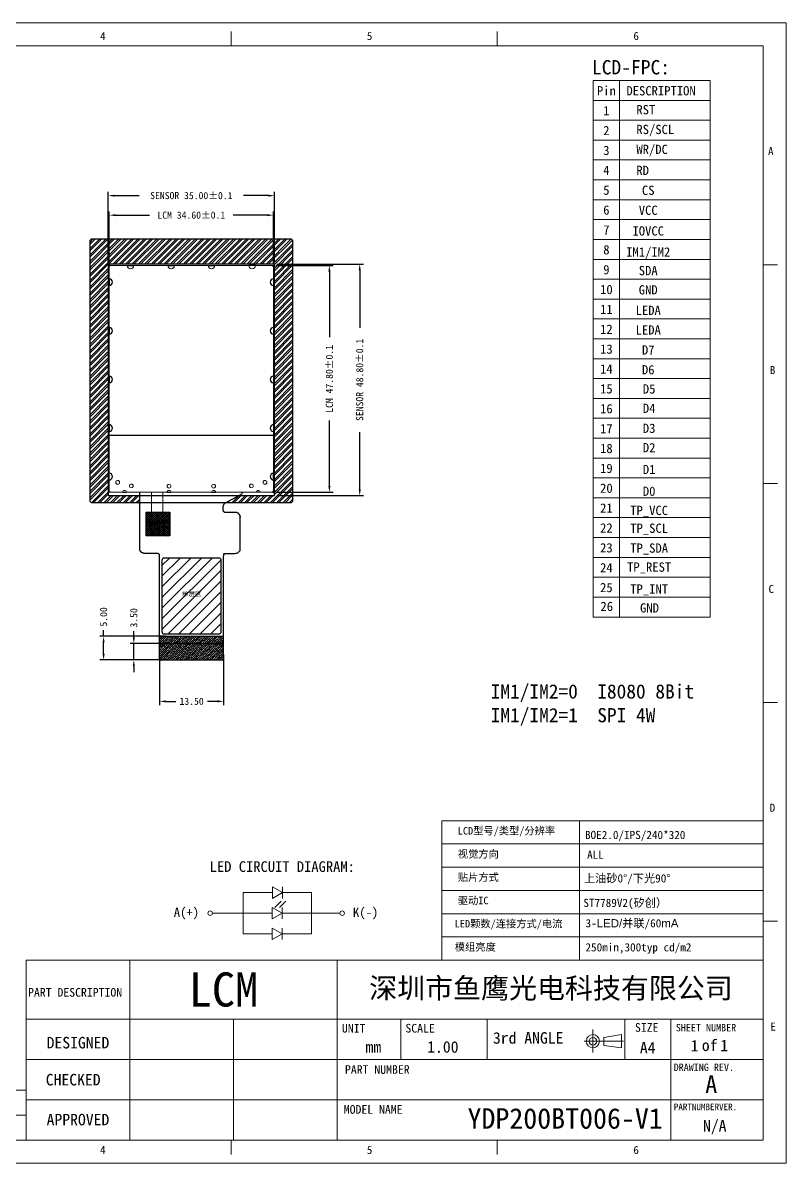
# Model space of a CAD drawing. Header units: millimetres. Extents: x 395 to 741, y -849 to -609.
# Drawn here: x 579.8 to 740.6, y -849 to -608.6 of the extents above; entities that cross this region are included whole.
import ezdxf
from ezdxf.enums import TextEntityAlignment as Align

# ---------------------------------------------------------------- set-up
doc = ezdxf.new("R2010")
doc.units = ezdxf.units.MM
doc.header["$PDMODE"] = 3
doc.layers.get('0').update_dxf_attribs({"lineweight": 9})
doc.layers.get('Defpoints').update_dxf_attribs({"lineweight": 9})
doc.layers.add('DIM', color=4, linetype='Continuous', lineweight=13)
doc.layers.add('W-下铁框', color=4, linetype='Continuous', lineweight=20)
for name, color, linetype in [('DIM（标注）', 3, 'Continuous'), ('FPC', 60, 'Continuous'), ('OBJ-FRAME', 4, 'Continuous')]:
    doc.layers.add(name, color=color, linetype=linetype)
doc.styles.add('C-E02$0$HZ', font='NSimSun.ttf')
doc.styles.add('RD', font='ROMAND.shx')
doc.styles.add('romans', font='romans.shx')
doc.styles.add('宋', font='SimSun.ttf', dxfattribs={"height": 2})
doc.styles.add('宋体', font='')
doc.styles.add('宝明', font='simhei.ttf')
doc.styles.add('楷体GB2312', font='')
doc.styles.add('黑体', font='')
doc.styles.get('宋体').set_extended_font_data('FangSong_GB2312')
doc.styles.get('楷体GB2312').set_extended_font_data('KaiTi_GB2312')
doc.styles.get('黑体').set_extended_font_data('楷体_GB2312')
doc.dimstyles.new('SH', dxfattribs={"dimscale": 1.4, "dimtxt": 2.5, "dimasz": 2.5, "dimexe": 1.25, "dimexo": 0.625, "dimtad": 0, "dimdec": 1, "dimzin": 0, "dimdsep": 46, "dimtxsty": 'RD', "dimcen": 2.5, "dimadec": 0, "dimazin": 0, "dimtfac": 0.6, "dimtdec": 4, "dimtmove": 0, "dimatfit": 3, "dimfxl": 1, "dimtolj": 1, "dimarcsym": 0})
doc.dimstyles.new('STANDARD 03$0', dxfattribs={"dimscale": 0, "dimtxt": 1.5, "dimasz": 1.3, "dimexe": 0.8, "dimexo": 0.5, "dimgap": 0.5, "dimtad": 0, "dimzin": 0, "dimdsep": 46, "dimtxsty": 'romans', "dimcen": 1, "dimclrd": 256, "dimclre": 256, "dimclrt": 256, "dimadec": 0, "dimazin": 0, "dimtfac": 1, "dimtmove": 0, "dimatfit": 3, "dimfxl": 1, "dimtolj": 1, "dimtzin": 0, "dimlwd": -1, "dimarcsym": 0})

# ---------------------------------------------------------------- blocks, each defined once
blk = doc.blocks.new('THIRD-PROJ_BL0')
at = {"linetype": 'Continuous'}
blk.add_line((257.13, 38.11), (257.13, 34.11), dxfattribs=at)
at = {"color": 7, "linetype": 'Continuous'}
for p, q in [((255.59, 36.06), (262.41, 36.06)), ((259.04, 36.73), (262.11, 37.22)), ((259.04, 36.73), (259.04, 35.31)), ((262.11, 37.22), (262.11, 34.94)), ((259.04, 35.31), (262.11, 34.94))]:
    blk.add_line(p, q, dxfattribs=at)
for centre, radius in [((257.13, 36.08), 1.14), ((257.13, 36.06), 0.67)]:
    blk.add_circle(centre, radius, dxfattribs=at)
blk = doc.blocks.new('JFK')
at = {"layer": 'FPC', "color": 0}
for p, q in [((897.73, -780.11), (897.73, -779.91)), ((897.93, -779.91), (897.73, -779.91)), ((901.53, -779.91), (902.93, -779.91)), ((910.06, -779.91), (911.46, -779.91)), ((918.6, -779.91), (920, -779.91)), ((928.53, -779.91), (927.13, -779.91)), ((932.13, -779.91), (932.33, -779.91)), ((932.33, -780.11), (932.33, -779.91)), ((897.73, -782.71), (897.73, -784.11)), ((932.33, -782.71), (932.33, -784.11)), ((897.73, -792.96), (897.73, -794.36)), ((932.33, -792.96), (932.33, -794.36)), ((897.73, -803.21), (897.73, -804.61)), ((932.33, -803.21), (932.33, -804.61)), ((897.73, -813.46), (897.73, -814.86)), ((932.33, -813.46), (932.33, -814.86)), ((897.73, -825.11), (897.73, -823.71)), ((932.33, -825.11), (932.33, -823.71)), ((897.73, -827.51), (897.73, -827.71)), ((897.93, -827.71), (897.73, -827.71)), ((900.53, -827.71), (901.33, -827.71)), ((909.93, -827.71), (910.73, -827.71)), ((919.33, -827.71), (920.13, -827.71)), ((929.53, -827.71), (928.73, -827.71)), ((932.13, -827.71), (932.33, -827.71)), ((932.33, -827.51), (932.33, -827.71))]:
    blk.add_line(p, q, dxfattribs=at)
at = {"layer": 'FPC', "color": 4}
for centre, radius, start, end in [((932.33, -779.91), 0.2, 180, 270), ((897.73, -783.41), 0.7, 270, 90), ((932.33, -783.41), 0.7, 90, 270), ((897.73, -793.66), 0.7, 270, 90), ((932.33, -793.66), 0.7, 90, 270), ((897.73, -803.91), 0.7, 270, 90), ((932.33, -803.91), 0.7, 90, 270), ((897.73, -814.16), 0.7, 270, 90), ((932.33, -814.16), 0.7, 90, 270), ((897.73, -824.41), 0.7, 270, 90), ((932.33, -824.41), 0.7, 90, 270), ((932.33, -827.71), 0.2, 90, 180)]:
    blk.add_arc(centre, radius, start, end, dxfattribs=at)
at = {"layer": 'W-下铁框', "lineweight": 0}
for p, q in [((897.73, -780.11), (897.73, -827.71)), ((897.93, -779.91), (932.13, -779.91)), ((932.33, -780.11), (932.33, -827.71)), ((897.73, -827.71), (932.33, -827.71))]:
    blk.add_line(p, q, dxfattribs=at)
for centre in [(899.52, -825.62), (902.38, -826.36), (910.33, -826.41), (919.73, -826.41), (927.68, -826.36), (930.54, -825.62)]:
    blk.add_circle(centre, 0.4, dxfattribs=at)
for centre, radius, start, end in [((897.73, -779.91), 0.2, 270, 0), ((902.23, -779.91), 0.7, 180, 0), ((910.76, -779.91), 0.7, 180, 0), ((919.3, -779.91), 0.7, 180, 0), ((927.83, -779.91), 0.7, 180, 0), ((897.73, -827.71), 0.2, 0, 90), ((900.93, -827.71), 0.4, 0, 180), ((910.33, -827.71), 0.4, 0, 180), ((919.73, -827.71), 0.4, 0, 180), ((929.13, -827.71), 0.4, 0, 180)]:
    blk.add_arc(centre, radius, start, end, dxfattribs=at)
blk = doc.blocks.new('*D40')
at = {"layer": 'Defpoints', "color": 0, "transparency": 16777216}
for p in [(632.76, -645), (597.76, -659.44), (632.76, -659.44)]:
    blk.add_point(p, dxfattribs=at)
at = {"layer": 'DIM（标注）', "lineweight": -2, "transparency": 16777216}
for p, q in [((597.76, -658.94), (597.76, -644.2)), ((632.76, -658.94), (632.76, -644.2))]:
    blk.add_line(p, q, dxfattribs=at)
at = {"layer": 'DIM（标注）', "transparency": 16777216}
for p, q in [((599.06, -645), (604.26, -645)), ((631.46, -645), (626.26, -645))]:
    blk.add_line(p, q, dxfattribs=at)
for points in [[(599.06, -644.79), (599.06, -645.22), (597.76, -645)], [(631.46, -644.79), (631.46, -645.22), (632.76, -645)]]:
    blk.add_solid(points, dxfattribs=at)
at = {"layer": 'DIM（标注）', "transparency": 16777216, "insert": (615.26, -645), "char_height": 1.5, "attachment_point": 5, "style": '宋体'}
blk.add_mtext('\\A1;SENSOR 35.00%%P0.1', dxfattribs=at)
blk = doc.blocks.new('*D41')
at = {"layer": 'Defpoints', "color": 0, "transparency": 16777216}
for p in [(632.76, -659.44), (632.76, -708.24), (650.74, -708.24)]:
    blk.add_point(p, dxfattribs=at)
at = {"layer": 'DIM（标注）', "lineweight": -2, "transparency": 16777216}
for p, q in [((633.26, -659.44), (651.54, -659.44)), ((633.26, -708.24), (651.54, -708.24))]:
    blk.add_line(p, q, dxfattribs=at)
at = {"layer": 'DIM（标注）', "transparency": 16777216}
for p, q in [((650.74, -660.74), (650.74, -672.84)), ((650.74, -706.94), (650.74, -694.84))]:
    blk.add_line(p, q, dxfattribs=at)
for points in [[(650.52, -660.74), (650.96, -660.74), (650.74, -659.44)], [(650.52, -706.94), (650.96, -706.94), (650.74, -708.24)]]:
    blk.add_solid(points, dxfattribs=at)
at = {"layer": 'DIM（标注）', "transparency": 16777216, "insert": (650.74, -683.84), "char_height": 1.5, "attachment_point": 5, "rotation": 90, "style": '宋体'}
blk.add_mtext('\\A1;SENSOR 48.80%%P0.1', dxfattribs=at)
blk = doc.blocks.new('*D42')
at = {"layer": 'Defpoints', "color": 0, "transparency": 16777216}
for p in [(632.56, -649.12), (597.96, -659.74), (632.56, -659.74)]:
    blk.add_point(p, dxfattribs=at)
at = {"layer": 'DIM（标注）', "lineweight": -2, "transparency": 16777216}
for p, q in [((597.96, -659.24), (597.96, -648.32)), ((632.56, -659.24), (632.56, -648.32))]:
    blk.add_line(p, q, dxfattribs=at)
at = {"layer": 'DIM（标注）', "transparency": 16777216}
for p, q in [((599.26, -649.12), (606.47, -649.12)), ((631.26, -649.12), (624.05, -649.12))]:
    blk.add_line(p, q, dxfattribs=at)
for points in [[(599.26, -648.9), (599.26, -649.34), (597.96, -649.12)], [(631.26, -648.9), (631.26, -649.34), (632.56, -649.12)]]:
    blk.add_solid(points, dxfattribs=at)
at = {"layer": 'DIM（标注）', "transparency": 16777216, "insert": (615.26, -649.12), "char_height": 1.5, "attachment_point": 5, "style": '宋体'}
blk.add_mtext('\\A1;LCM 34.60%%P0.1', dxfattribs=at)
blk = doc.blocks.new('*D43')
at = {"layer": 'Defpoints', "color": 0, "transparency": 16777216}
for p in [(632.56, -659.74), (632.56, -707.54), (644.35, -707.54)]:
    blk.add_point(p, dxfattribs=at)
at = {"layer": 'DIM（标注）', "lineweight": -2, "transparency": 16777216}
for p, q in [((633.06, -659.74), (645.15, -659.74)), ((633.06, -707.54), (645.15, -707.54))]:
    blk.add_line(p, q, dxfattribs=at)
at = {"layer": 'DIM（标注）', "transparency": 16777216}
for p, q in [((644.35, -661.04), (644.35, -674.86)), ((644.35, -706.24), (644.35, -692.43))]:
    blk.add_line(p, q, dxfattribs=at)
for points in [[(644.13, -661.04), (644.57, -661.04), (644.35, -659.74)], [(644.13, -706.24), (644.57, -706.24), (644.35, -707.54)]]:
    blk.add_solid(points, dxfattribs=at)
at = {"layer": 'DIM（标注）', "transparency": 16777216, "insert": (644.35, -683.64), "char_height": 1.5, "attachment_point": 5, "rotation": 90, "style": '宋体'}
blk.add_mtext('\\A1;LCM 47.80%%P0.1', dxfattribs=at)
blk = doc.blocks.new('*D44')
at = {"layer": 'Defpoints', "color": 0, "transparency": 16777216}
for p in [(608.57, -741.22, 6.25), (622.07, -741.22, 6.25), (622.07, -751.62)]:
    blk.add_point(p, dxfattribs=at)
at = {"layer": 'DIM（标注）', "lineweight": -2, "transparency": 16777216}
for p, q in [((608.57, -741.72), (608.57, -752.42)), ((622.07, -741.72), (622.07, -752.42))]:
    blk.add_line(p, q, dxfattribs=at)
at = {"layer": 'DIM（标注）', "transparency": 16777216}
for p, q in [((609.87, -751.62), (611.96, -751.62)), ((620.77, -751.62), (618.68, -751.62))]:
    blk.add_line(p, q, dxfattribs=at)
for points in [[(609.87, -751.4), (609.87, -751.83), (608.57, -751.62)], [(620.77, -751.4), (620.77, -751.83), (622.07, -751.62)]]:
    blk.add_solid(points, dxfattribs=at)
at = {"layer": 'DIM（标注）', "transparency": 16777216, "insert": (615.32, -751.62), "char_height": 1.5, "attachment_point": 5, "style": '宋体'}
blk.add_mtext('\\A1;13.50', dxfattribs=at)
blk = doc.blocks.new('*D45')
at = {"layer": 'Defpoints', "color": 0, "transparency": 16777216}
for p in [(603.14, -739.4), (610.36, -739.4), (610.36, -742.9)]:
    blk.add_point(p, dxfattribs=at)
at = {"layer": 'DIM（标注）', "transparency": 16777216}
for p, q in [((603.14, -738.1), (603.14, -736.8)), ((603.14, -742.9), (603.14, -739.4)), ((603.14, -744.2), (603.14, -745.5))]:
    blk.add_line(p, q, dxfattribs=at)
at = {"layer": 'DIM（标注）', "lineweight": -2, "transparency": 16777216}
for p, q in [((609.86, -739.4), (602.34, -739.4)), ((609.86, -742.9), (602.34, -742.9))]:
    blk.add_line(p, q, dxfattribs=at)
at = {"layer": 'DIM（标注）', "transparency": 16777216}
for points in [[(602.92, -738.1), (603.36, -738.1), (603.14, -739.4)], [(602.92, -744.2), (603.36, -744.2), (603.14, -742.9)]]:
    blk.add_solid(points, dxfattribs=at)
at = {"layer": 'DIM（标注）', "transparency": 16777216, "insert": (603.14, -734.02), "char_height": 1.5, "attachment_point": 5, "rotation": 90, "style": '宋体'}
blk.add_mtext('\\A1;3.50', dxfattribs=at)
blk = doc.blocks.new('*D46')
at = {"layer": 'Defpoints', "color": 0, "transparency": 16777216}
for p in [(596.78, -737.9), (610.36, -737.9), (610.36, -742.9)]:
    blk.add_point(p, dxfattribs=at)
at = {"layer": 'DIM（标注）', "lineweight": -2, "transparency": 16777216}
for p, q in [((609.86, -737.9), (595.98, -737.9)), ((609.86, -742.9), (595.98, -742.9))]:
    blk.add_line(p, q, dxfattribs=at)
at = {"layer": 'DIM（标注）', "transparency": 16777216}
for p, q in [((596.78, -737.9), (596.78, -736.6)), ((596.78, -741.6), (596.78, -739.2))]:
    blk.add_line(p, q, dxfattribs=at)
for points in [[(596.56, -739.2), (596.99, -739.2), (596.78, -737.9)], [(596.56, -741.6), (596.99, -741.6), (596.78, -742.9)]]:
    blk.add_solid(points, dxfattribs=at)
at = {"layer": 'DIM（标注）', "transparency": 16777216, "insert": (596.78, -733.82), "char_height": 1.5, "attachment_point": 5, "rotation": 90, "style": '宋体'}
blk.add_mtext('\\A1;5.00', dxfattribs=at)

msp = doc.modelspace()

# ---------------------------------------------------------------- hatches: boundary and pattern name
at = {"layer": 'DIM（标注）', "true_color": 0x000000}
h = msp.add_hatch(dxfattribs=at)
h.set_pattern_fill('ANSI32', color=18, scale=0.1)
edge = h.paths.add_edge_path()
edge.add_arc((636.11, -654.595), 0.5, 0, 90)
edge.add_line((636.11, -654.095), (594.41, -654.095))
edge.add_arc((594.41, -654.595), 0.5, 90, 180)
edge.add_line((593.91, -654.595), (593.91, -709.295))
edge.add_arc((594.41, -709.295), 0.5, 180, 270)
edge.add_line((594.41, -709.795), (604.375, -709.795))
edge.add_spline(control_points=[(604.375, -709.795), (604.375, -709.02), (604.375, -708.245)], knot_values=[5.8721236, 5.8721236, 5.8721236, 5.9897791, 5.9897791, 5.9897791], weights=[1, 1, 1], degree=2, periodic=0)
edge.add_line((604.375, -708.245), (597.76, -708.245))
edge.add_line((597.76, -708.245), (597.76, -659.445))
edge.add_line((597.76, -659.445), (632.76, -659.445))
edge.add_line((632.76, -659.445), (632.76, -708.245))
edge.add_line((632.76, -708.245), (625.3, -708.245))
edge.add_line((625.3, -708.245), (622.539, -709.795))
edge.add_line((622.539, -709.795), (636.11, -709.795))
edge.add_arc((636.11, -709.295), 0.5, 270, 360)
edge.add_line((636.61, -709.295), (636.61, -654.595))
at = {"layer": 'DIM（标注）'}
h = msp.add_hatch(dxfattribs=at)
h.set_pattern_fill('ANSI37', color=2, scale=0.1)
h.set_pattern_definition([(45, (363.52796, 29.7546), (-0.2245064, 0.2245064), []), (135, (363.52796, 29.7546), (-0.2245064, -0.2245064), [])])
h.paths.add_polyline_path([(605.712, -711.734), (610.712, -711.734), (610.712, -716.734), (605.712, -716.734)])
h = msp.add_hatch(dxfattribs=at)
h.set_pattern_fill('ANSI31', color=0, scale=0.5)
h.set_pattern_definition([(45, (484.8268, 41.7876), (-1.122532, 1.122532), [])])
h.paths.add_polyline_path([(621.57, -721.904, 0.4142136), (621.07, -721.404), (609.57, -721.404, 0.4142136), (609.07, -721.904), (609.07, -736.904, 0.4142136), (609.57, -737.404), (621.07, -737.404, 0.4142136), (621.57, -736.904)])
h.paths.add_polyline_path([(612.902, -730.132), (617.692, -730.132), (617.692, -728.202), (612.902, -728.202)], flags=24)
at = {"layer": 'DIM（标注）', "true_color": 0xf8991e}
h = msp.add_hatch(dxfattribs=at)
h.set_pattern_fill('ANSI36', color=30, scale=0.1)
h.set_pattern_definition([(45, (510.73752, 52.23058), (0.1683798, 0.61739261), [0.79375, -0.15875, 0, -0.15875])])
edge = h.paths.add_edge_path()
edge.add_arc((621.87, -742.704), 0.2, 270, 360)
edge.add_spline(control_points=[(622.07, -742.704), (622.07, -740.304), (622.07, -737.904)], knot_values=[0, 0, 0, 0.2203356, 0.2203356, 0.2203356], weights=[1, 1, 1], degree=2, periodic=0)
edge.add_line((622.07, -737.904), (608.57, -737.904))
edge.add_spline(control_points=[(608.57, -737.904), (608.57, -740.304), (608.57, -742.704)], knot_values=[0, 0, 0, 0.2203356, 0.2203356, 0.2203356], weights=[1, 1, 1], degree=2, periodic=0)
edge.add_arc((608.77, -742.704), 0.2, 180, 270.0517)
edge.add_line((608.77, -742.904), (621.87, -742.904))

# ---------------------------------------------------------------- linework, layer by layer
at = {"color": 7, "linetype": 'Continuous'}
for p, q in [((394.538, -608.565), (740.605, -608.565)), ((740.605, -608.565), (740.605, -848.991)), ((699.925, -717.082), (724.559, -717.082)), ((699.925, -717.082), (724.559, -717.082)), ((699.925, -721.271), (724.559, -721.271)), ((699.925, -725.46), (724.559, -725.46)), ((699.925, -729.649), (724.559, -729.649)), ((699.925, -733.839), (724.559, -733.839)), ((394.538, -848.991), (740.605, -848.991))]:
    msp.add_line(p, q, dxfattribs=at)
at = {"linetype": 'Continuous'}
for p, q in [((623.646, -613.422), (623.646, -610.387)), ((679.709, -613.422), (679.709, -610.387)), ((399.395, -613.422), (735.748, -613.422)), ((735.748, -613.422), (735.748, -844.133)), ((699.925, -629.109), (724.559, -629.109)), ((699.925, -633.299), (724.559, -633.299)), ((699.925, -637.488), (724.559, -637.488)), ((699.925, -641.677), (724.559, -641.677)), ((699.925, -645.866), (724.559, -645.866)), ((735.748, -659.565), (738.783, -659.565)), ((735.748, -705.707), (738.783, -705.707)), ((735.748, -751.849), (738.783, -751.849)), ((735.748, -797.991), (738.783, -797.991)), ((399.395, -844.133), (735.748, -844.133)), ((623.646, -844.133), (623.646, -847.169)), ((679.709, -844.133), (679.709, -847.169))]:
    msp.add_line(p, q, dxfattribs=at)
at = {"color": 0, "linetype": 'Continuous'}
for p, q in [((699.925, -620.731), (724.559, -620.731)), ((699.925, -620.731), (699.925, -733.839)), ((705.511, -620.731), (705.511, -733.839)), ((699.925, -624.92), (724.559, -624.92)), ((699.925, -650.055), (724.559, -650.055)), ((699.925, -654.244), (724.559, -654.244)), ((699.925, -658.434), (724.559, -658.434)), ((699.925, -662.623), (724.559, -662.623)), ((699.925, -666.812), (724.559, -666.812)), ((699.925, -671.001), (724.559, -671.001)), ((699.925, -675.19), (724.559, -675.19)), ((699.925, -679.379), (724.559, -679.379)), ((699.925, -683.569), (724.559, -683.569)), ((699.925, -687.758), (724.559, -687.758)), ((699.925, -691.947), (724.559, -691.947)), ((699.925, -696.136), (724.559, -696.136)), ((699.925, -700.325), (724.559, -700.325)), ((699.925, -704.514), (724.559, -704.514)), ((699.925, -708.704), (724.559, -708.704)), ((699.925, -712.893), (724.559, -712.893))]:
    msp.add_line(p, q, dxfattribs=at)
at = {"color": 7}
for p, q in [((724.559, -733.839), (724.559, -620.731)), ((601.66, -707.545), (598.26, -707.545)), ((632.26, -707.545), (628.86, -707.545))]:
    msp.add_line(p, q, dxfattribs=at)
at = {"color": 30}
for p, q in [((606.86, -713.02), (606.86, -707.545)), ((609.26, -713.02), (609.26, -707.545)), ((606.56, -715.62), (606.56, -713.539)), ((609.56, -715.62), (609.56, -713.539)), ((609.56, -715.62), (609.56, -713.539)), ((609.56, -715.62), (609.56, -713.539)), ((606.91, -715.62), (606.56, -715.62)), ((607.56, -714.12), (606.76, -714.12)), ((607.56, -714.12), (606.76, -714.12)), ((606.76, -715.62), (606.76, -714.12)), ((607.56, -714.12), (606.76, -714.12)), ((608.91, -715.62), (607.21, -715.62)), ((607.56, -715.62), (607.56, -714.12)), ((607.56, -715.62), (607.56, -714.12)), ((607.56, -715.62), (607.56, -714.12)), ((609.36, -714.12), (608.56, -714.12)), ((608.56, -715.62), (608.56, -714.12)), ((609.36, -714.12), (608.56, -714.12)), ((608.56, -715.62), (608.56, -714.12)), ((609.36, -714.12), (608.56, -714.12)), ((608.56, -715.62), (608.56, -714.12)), ((608.56, -715.62), (608.56, -714.12)), ((609.56, -715.62), (609.21, -715.62)), ((609.36, -715.62), (609.36, -714.12)), ((609.36, -715.62), (609.36, -714.12))]:
    msp.add_line(p, q, dxfattribs=at)
at = {"color": 4, "linetype": 'Continuous'}
for p, q in [((735.748, -776.794), (668.056, -776.794)), ((668.056, -806.188), (668.056, -776.794)), ((697.031, -806.188), (697.031, -776.794)), ((735.748, -781.693), (668.056, -781.693)), ((735.748, -786.592), (668.056, -786.592)), ((735.748, -791.491), (668.056, -791.491)), ((735.748, -796.39), (668.056, -796.39)), ((735.748, -801.289), (668.056, -801.289)), ((580.443, -806.188), (580.443, -844.133)), ((735.748, -806.188), (580.443, -806.188)), ((602.299, -844.133), (602.299, -806.188)), ((646.013, -844.133), (646.013, -806.188)), ((668.056, -806.188), (668.056, -806.188)), ((646.013, -844.133), (646.013, -810.741)), ((646.013, -818.634), (580.443, -818.634)), ((624.156, -844.133), (624.156, -818.634)), ((735.748, -818.634), (646.013, -818.634)), ((659.383, -827.134), (659.383, -818.634)), ((677.597, -827.134), (677.597, -818.634)), ((706.605, -827.134), (706.605, -818.634)), ((716.319, -844.133), (716.319, -818.634)), ((646.013, -827.134), (580.443, -827.134)), ((735.748, -827.134), (646.013, -827.134)), ((580.443, -833.624), (495.038, -833.624)), ((646.013, -835.634), (580.443, -835.634)), ((735.748, -835.634), (646.013, -835.634)), ((580.443, -838.879), (495.038, -838.879)), ((580.443, -844.133), (476.229, -844.133)), ((646.013, -844.133), (580.443, -844.133))]:
    msp.add_line(p, q, dxfattribs=at)
at = {"color": 2, "lineweight": 13}
for p, q in [((634.484, -791.941), (632.375, -790.724)), ((632.375, -790.724), (632.375, -793.158)), ((634.484, -790.724), (634.484, -793.158)), ((632.375, -791.941), (626.188, -791.941)), ((626.188, -791.941), (626.188, -800.635)), ((634.484, -791.941), (632.375, -793.158)), ((634.371, -791.941), (640.558, -791.941)), ((640.558, -791.941), (640.558, -800.635)), ((634.427, -796.288), (632.319, -795.071)), ((632.319, -795.071), (632.319, -797.505)), ((634.427, -795.071), (634.427, -797.505)), ((626.188, -796.288), (619.692, -796.288)), ((632.319, -796.288), (626.188, -796.288)), ((634.427, -796.288), (632.319, -797.505)), ((634.427, -796.288), (640.558, -796.288)), ((640.558, -796.288), (646.578, -796.288)), ((634.427, -800.635), (632.319, -799.417)), ((632.319, -799.417), (632.319, -801.852)), ((634.427, -799.417), (634.427, -801.852)), ((632.319, -800.635), (626.188, -800.635)), ((634.427, -800.635), (632.319, -801.852)), ((634.427, -800.635), (640.558, -800.635))]:
    msp.add_line(p, q, dxfattribs=at)
at = {"color": 30}
for centre in [(607.06, -714.375), (607.06, -714.375), (609.06, -714.875)]:
    msp.add_circle(centre, 0.15, dxfattribs=at)
for centre in [(619.216, -796.288), (647.055, -796.288)]:
    msp.add_circle(centre, 0.476)
for centre, radius, start, end in [((606.86, -713.539), 0.3, 120, 180), ((606.86, -713.539), 0.3, 120, 180), ((606.86, -713.539), 0.3, 120, 180), ((606.56, -713.02), 0.3, 300, 0), ((606.56, -713.02), 0.3, 300, 0), ((606.56, -713.02), 0.3, 300, 0), ((609.56, -713.02), 0.3, 180, 240), ((609.56, -713.02), 0.3, 180, 240), ((609.56, -713.02), 0.3, 180, 240), ((609.26, -713.539), 0.3, 0, 60), ((609.26, -713.539), 0.3, 0, 60), ((609.26, -713.539), 0.3, 0, 60), ((607.06, -715.62), 0.15, 0, 180), ((607.06, -715.62), 0.15, 0, 180), ((609.06, -715.62), 0.15, 0, 180)]:
    msp.add_arc(centre, radius, start, end, dxfattribs=at)
at = {"layer": 'DIM', "color": 7}
for p, q in [((709.677, -613.422), (735.748, -613.422)), ((735.748, -613.422), (735.748, -745.074)), ((735.748, -613.422), (735.748, -745.074)), ((601.66, -707.545), (628.86, -707.545))]:
    msp.add_line(p, q, dxfattribs=at)
at = {"layer": 'DIM（标注）', "color": 30}
for p, q in [((608.57, -737.904), (622.07, -737.904)), ((608.57, -739.404), (622.07, -739.404))]:
    msp.add_line(p, q, dxfattribs=at)
at = {"layer": 'DIM（标注）', "color": 251, "true_color": 0x636466}
msp.add_lwpolyline([(636.11, -709.795), (594.41, -709.795, -0.4142136), (593.91, -709.295), (593.91, -654.595, -0.4142136), (594.41, -654.095), (636.11, -654.095, -0.4142136), (636.61, -654.595), (636.61, -709.295, -0.4142136)], format="xyb", close=True, dxfattribs=at)
at = {"layer": 'DIM（标注）', "color": 30, "true_color": 0xf8991e}
msp.add_lwpolyline([(597.76, -708.245), (632.76, -708.245), (632.76, -659.445), (597.76, -659.445)], close=True, dxfattribs=at)
at = {"layer": 'DIM（标注）', "color": 0, "const_width": 0.3}
msp.add_lwpolyline([(597.96, -695.545), (632.56, -695.545)], dxfattribs=at)
at = {"layer": 'DIM（标注）', "color": 2}
for points in [[(610.712, -716.734), (605.712, -716.734), (605.712, -711.734), (610.712, -711.734)], [(607.56, -716.645), (606.76, -716.645), (606.76, -713.745), (607.56, -713.745)], [(609.36, -716.645), (608.56, -716.645), (608.56, -713.745), (609.36, -713.745)]]:
    msp.add_lwpolyline(points, close=True, dxfattribs=at)
at = {"layer": 'DIM（标注）', "color": 7, "true_color": 0xffffff}
msp.add_lwpolyline([(609.57, -737.404), (621.07, -737.404, 0.4142136), (621.57, -736.904), (621.57, -721.904, 0.4142136), (621.07, -721.404), (609.57, -721.404, 0.4142136), (609.07, -721.904), (609.07, -736.904, 0.4142136)], format="xyb", close=True, dxfattribs=at)
at = {"layer": 'DIM（标注）', "color": 7, "true_color": 0xffffff, "const_width": 0.3}
msp.add_lwpolyline([(608.57, -739.404), (622.07, -739.404)], dxfattribs=at)
at = {"layer": 'DIM（标注）', "color": 30}
msp.add_arc((625.145, -707.185), 1, 299.3052, 338.91706, dxfattribs=at)
at = {"layer": 'FPC', "color": 30}
for p, q in [((625.634, -708.057), (622.275, -709.943)), ((621.87, -742.904), (608.77, -742.904))]:
    msp.add_line(p, q, dxfattribs=at)
for centre, start, end in [((608.77, -742.704, -18.75), 180, 270), ((621.87, -742.704, -25), 270, 0)]:
    msp.add_arc(centre, 0.2, start, end, dxfattribs=at)
for points, weights, knots in [([(608.57, -742.704, 6.25), (608.57, -731.811, 6.25), (608.57, -720.919, 6.25), (608.57, -720.419, 6.25), (608.07, -720.419, 6.25), (606.722, -720.419, 3.125), (605.375, -720.419), (604.375, -720.419), (604.375, -719.419), (604.375, -713.482), (604.375, -707.545)], [1, 1, 1, 0.707106781187, 1, 1, 1, 0.707106781187, 1, 1, 1], [0, 0, 0, 1, 1, 2.5707963, 2.5707963, 3.5707963, 3.5707963, 5.1415927, 5.1415927, 6.0429139, 6.0429139, 6.0429139]), ([(622.07, -742.704, 6.25), (622.07, -731.811, 6.25), (622.07, -720.919, 6.25), (622.07, -720.419, 6.25), (622.57, -720.419, 6.25), (623.572, -720.419, 6.25), (624.573, -720.419, 6.25), (625.573, -720.419, 6.25), (625.573, -719.419, 6.25), (625.575, -716.11, 3.125), (625.577, -712.802), (625.577, -711.802), (624.577, -711.802), (623.53, -711.802), (622.482, -711.802), (621.982, -711.802), (621.982, -711.302), (621.982, -710.976), (621.982, -710.65), (621.982, -710.236), (622.275, -709.943)], [1, 1, 1, 0.707106781187, 1, 1, 1, 0.707106781187, 1, 1, 1, 0.707106781187, 1, 1, 1, 0.707106781187, 1, 1, 1, 0.923879532515, 1], [0, 0, 0, 1, 1, 2.5707963, 2.5707963, 3.5707963, 3.5707963, 5.1415927, 5.1415927, 6.1415927, 6.1415927, 7.712389, 7.712389, 8.712389, 8.712389, 10.2831853, 10.2831853, 11.2831853, 11.2831853, 12.0685835, 12.0685835, 12.0685835])]:
    msp.add_rational_spline(points, weights, degree=2, knots=knots, dxfattribs=at)

# ---------------------------------------------------------------- block references
at = {"color": 4, "linetype": 'Continuous', "xscale": 1.214269056000353, "yscale": 1.214269056000353, "zscale": 1.214269056000353}
msp.add_blockref('THIRD-PROJ_BL0', (387.655, -867.068), dxfattribs=at)
at = {"layer": 'DIM（标注）', "color": 30}
msp.add_blockref('JFK', (-299.769, 120.162), dxfattribs=at)

# ---------------------------------------------------------------- texts
at = {"color": 4, "linetype": 'Continuous', "style": '宋体'}
for s, height, p in [('4', 1.7, (596.044, -612.222)), ('5', 1.7, (652.239, -612.203)), ('6', 1.7, (708.413, -612.193)), ('A', 1.7, (736.782, -636.469)), ('B', 1.7, (737.164, -682.626)), ('C', 1.7, (736.889, -728.776)), ('D', 1.7, (737.135, -774.904)), ('PART DESCRIPTION', 1.8214, (580.861, -813.882)), ('UNIT', 1.8214, (646.999, -821.444)), ('SCALE', 1.8214, (660.369, -821.444)), ('SIZE', 1.8214, (708.733, -821.287)), ('SHEET NUMBER', 1.5573, (717.354, -821.198)), ('E', 1.7, (737.267, -821.053)), ('3rd ANGLE', 2.4285, (678.811, -823.794)), ('PART NUMBER', 1.8214, (647.633, -830.15)), ('DRAWING REV.', 1.5573, (716.895, -829.548)), ('PARTNUMBERVER.', 1.40157, (716.927, -837.816)), ('MODEL NAME', 1.8214, (647.382, -838.57)), ('4', 1.7, (596.044, -847.033)), ('5', 1.7, (652.239, -847.053)), ('6', 1.7, (708.413, -847.063))]:
    msp.add_text(s, height=height, dxfattribs=at).set_placement(p)
at = {"color": 2, "linetype": 'Continuous', "style": '宝明'}
msp.add_text('LCD-FPC:', height=3.025, dxfattribs=at).set_placement((699.671, -619.442))
at = {"color": 0, "linetype": 'Continuous', "style": '宝明'}
for s, height, p in [('Pin', 1.9515, (702.718, -623.873)), ('DESCRIPTION', 1.95149, (714.238, -623.873)), ('1', 1.951, (702.718, -628.062)), ('CS', 1.9515, (711.536, -644.85)), ('6', 1.951, (702.718, -649.008)), ('VCC', 1.9515, (711.536, -649.053)), ('7', 1.951, (702.718, -653.197)), ('IOVCC', 1.9515, (711.536, -653.417)), ('8', 1.951, (702.718, -657.386)), ('IM1/IM2', 1.9515, (711.536, -657.857)), ('9', 1.951, (702.718, -661.575)), ('SDA', 1.9515, (711.536, -661.773)), ('10', 1.9515, (702.718, -665.765)), ('GND', 1.9515, (711.536, -665.836)), ('11', 1.9515, (702.718, -669.954)), ('LEDA', 1.9515, (711.536, -670.16)), ('12', 1.9515, (702.718, -674.143)), ('LEDA', 1.9515, (711.536, -674.294)), ('13', 1.9515, (702.718, -678.332)), ('D7', 1.9515, (711.536, -678.506)), ('14', 1.9515, (702.718, -682.521)), ('D6', 1.9515, (711.536, -682.684)), ('15', 1.9515, (702.718, -686.71)), ('D5', 1.9515, (711.732, -686.732)), ('16', 1.9515, (702.718, -690.9)), ('D4', 1.9515, (711.732, -690.814)), ('17', 1.9515, (702.718, -695.089)), ('D3', 1.9515, (711.732, -695.023)), ('D2', 1.9515, (711.732, -699.111)), ('18', 1.9515, (702.718, -699.278)), ('19', 1.9515, (702.718, -703.467)), ('D1', 1.9515, (711.732, -703.711)), ('20', 1.9515, (702.718, -707.656)), ('D0', 1.9515, (711.732, -708.296)), ('21', 1.9515, (702.718, -711.845)), ('TP_VCC', 1.9515, (711.732, -712.343)), ('22', 1.9515, (702.718, -716.035)), ('TP_SCL', 1.9515, (711.732, -716.096)), ('23', 1.9515, (702.718, -720.224)), ('TP_SDA', 1.9515, (711.732, -720.289)), ('24', 1.9515, (702.718, -724.413)), ('TP_REST', 1.9515, (711.732, -724.287)), ('25', 1.9515, (702.718, -728.602)), ('TP_INT', 1.9515, (711.732, -728.92)), ('26', 1.9515, (702.797, -732.574)), ('GND', 1.9515, (711.811, -732.892))]:
    msp.add_text(s, height=height, dxfattribs=at).set_placement(p, align=Align.CENTER)
at = {"linetype": 'Continuous', "style": '宝明'}
for s, p in [('RST', (709.039, -627.86)), ('RS/SCL', (709.039, -632.025))]:
    msp.add_text(s, height=1.9515, dxfattribs=at).set_placement(p)
for s, p in [('2', (702.718, -632.251)), ('3', (702.718, -636.44)), ('4', (702.718, -640.63)), ('5', (702.718, -644.819))]:
    msp.add_text(s, height=1.951, dxfattribs=at).set_placement(p, align=Align.CENTER)
at = {"color": 0, "linetype": 'Continuous', "style": '宝明'}
for s, p in [('WR/DC', (709.039, -636.221)), ('RD', (709.039, -640.649))]:
    msp.add_text(s, height=1.9515, dxfattribs=at).set_placement(p)
at = {"color": 2, "lineweight": 13, "style": '宋体'}
for s, p in [('A(+)', (611.565, -797.073)), ('K(-)', (649.314, -797.073))]:
    msp.add_text(s, height=1.9566, dxfattribs=at).set_placement(p)
at = {"color": 4, "linetype": 'Continuous', "style": '宋体'}
for s, height, p in [('DESIGNED', 2.4285, (591.371, -824.794)), ('mm', 2.4285, (653.617, -825.693)), ('1.00', 2.4285, (668.261, -825.693)), ('A4', 2.4285, (711.422, -825.841)), ('1', 2.429, (721.313, -825.439)), ('of', 2.4285, (724.485, -825.343)), ('1', 2.429, (727.551, -825.393)), ('CHECKED', 2.4285, (590.366, -832.598)), ('APPROVED', 2.4285, (591.371, -841.02)), ('N/A', 2.4285, (725.554, -842.324))]:
    msp.add_text(s, height=height, dxfattribs=at).set_placement(p, align=Align.CENTER)
at = {"color": 1, "linetype": 'Continuous', "style": '宋体'}
msp.add_text('A', height=3.688, dxfattribs=at).set_placement((724.814, -834.179), align=Align.CENTER)
at = {"color": 30, "insert": (678.342, -748.034), "char_height": 3, "attachment_point": 1, "style": '宋体'}
msp.add_mtext_dynamic_manual_height_columns('{\\C3;IM1/IM2=0  I8080 8Bit\\PIM1/IM2=1  SPI 4W}', width=53.79377, gutter_width=1, heights=[0], dxfattribs=at)
at = {"color": 2, "char_height": 4.32, "attachment_point": 1}
for s, insert, width, style in [('{\\fSimSun|b1|i0|c134|p2;\\C4;深圳市鱼鹰光电科技有限公司}', (652.74, -809.925), 84.98011, '黑体'), ('\\pi10.8756;{\\f@NSimSun|b1|i0|c134|p49;\\C1;YDP200BT006-V1}', (662.58, -837.393), 46.69067, '宋体')]:
    msp.add_mtext(s, dxfattribs=dict(at, insert=insert, width=width, style=style))
at = {"layer": 'DIM', "color": 30, "char_height": 0.472, "width": 6.05333, "attachment_point": 3, "style": '楷体GB2312'}
for s, insert in [('A', (607.26, -713.306)), ('K', (609.086, -713.304))]:
    msp.add_mtext(s, dxfattribs=dict(at, insert=insert))
at = {"layer": 'DIM（标注）', "color": 3, "insert": (613.251, -728.505), "char_height": 1, "attachment_point": 1}
msp.add_mtext_dynamic_manual_height_columns('{\\fSimSun|b0|i0|c134|p2;单层区}', width=8.08255, gutter_width=22.271, heights=[0], dxfattribs=at)
at = {"layer": 'DIM（标注）', "color": 3, "attachment_point": 1, "style": '宋'}
for s, insert, char_height, width in [('{\\fSimSun|b1|i0|c134|p2;\\C1;LCD型号/类型/分辨率}', (671.411, -778.119), 1.584, 21.64409), ('{\\fSimSun|b1|i0|c134|p2;\\C1;视觉方向}', (671.411, -783.018), 1.584, 21.64409), ('{\\fSimSun|b1|i0|c134|p2;\\C1;贴片方式}', (671.411, -787.916), 1.584, 21.64409), ('{\\fSimSun|b1|i0|c134|p2;\\C7;上油砂0°/下光90°}', (697.993, -788.073), 1.728, 33.07304), ('{\\fSimSun|b1|i0|c134|p2;\\C1;驱动IC}', (671.411, -792.815), 1.584, 21.64409), ('{\\fSimSun|b1|i0|c134|p2;\\C1;LED颗数/连接方式/电流}', (670.778, -797.714), 1.584, 23.54378), ('{\\fSimSun|b1|i0|c134|p2;\\C1;模组亮度}', (670.778, -802.613), 1.584, 23.54378), ('{\\C1;LCM}', (614.683, -808.761), 7.2, 19.33424)]:
    msp.add_mtext(s, dxfattribs=dict(at, insert=insert, char_height=char_height, width=width))
at = {"layer": 'DIM（标注）', "color": 7, "char_height": 1.728, "attachment_point": 1, "style": '宋'}
for s, insert, width in [('ALL', (698.657, -783.092), 21.5999), ('3-{\\fArial|b0|i0|c0|p34;LED/}并联/60{\\fArial|b0|i0|c0|p34;mA}', (698.332, -797.542), 38.35222), ('250min,300typ cd/m2\\P', (698.307, -802.611), 38.35222)]:
    msp.add_mtext(s, dxfattribs=dict(at, insert=insert, width=width))
at = {"layer": 'DIM（标注）', "color": 7, "style": '宋'}
for tag, p in [('BOE2.0/IPS/240*320', (698.212, -780.649)), ('ST7789V2(矽创）', (697.87, -794.966))]:
    msp.add_attdef(tag, p, '', height=1.728, dxfattribs=at)
at = {"layer": 'OBJ-FRAME', "style": 'C-E02$0$HZ'}
msp.add_text('LED CIRCUIT DIAGRAM:', height=2.24857, dxfattribs=at).set_placement((619.131, -787.585))

# ---------------------------------------------------------------- dimensions: what is measured, and where the dimension line sits
at = {"layer": 'DIM（标注）', "color": 7, "true_color": 0xffffff}
for base, p1, p2, text, picture, middle in [((632.76, -645.002), (597.76, -659.445), (632.76, -659.445), 'SENSOR <>%%P0.1', '*D40', (615.26, -645.002)), ((632.56, -649.119), (597.96, -659.745), (632.56, -659.745), 'LCM <>%%P0.1', '*D42', (615.26, -649.119))]:
    dim = msp.add_linear_dim(base=base, p1=p1, p2=p2, text=text, dimstyle='STANDARD 03$0', override={"dimscale": 1, "dimtxsty": '宋体', "dimarcsym": 1}, dxfattribs=at)
    dim.commit()
    dim.dimension.update_dxf_attribs({"geometry": picture, "text_midpoint": middle})
for base, p1, p2, text, picture, middle in [((644.349, -707.545), (632.56, -659.745), (632.56, -707.545), 'LCM <>%%P0.1', '*D43', (644.349, -683.645)), ((650.74, -708.245), (632.76, -659.445), (632.76, -708.245), 'SENSOR <>%%P0.1', '*D41', (650.74, -683.845))]:
    dim = msp.add_linear_dim(base=base, p1=p1, p2=p2, angle=90, text=text, dimstyle='STANDARD 03$0', override={"dimscale": 1, "dimtxsty": '宋体', "dimarcsym": 1}, dxfattribs=at)
    dim.commit()
    dim.dimension.update_dxf_attribs({"geometry": picture, "text_midpoint": middle})
for base, p2, picture, middle in [((596.777, -737.904), (610.356, -737.904), '*D46', (596.777, -733.818)), ((603.141, -739.404), (610.356, -739.404), '*D45', (603.141, -734.018))]:
    dim = msp.add_linear_dim(base=base, p1=(610.356, -742.904), p2=p2, angle=90, dimstyle='STANDARD 03$0', override={"dimscale": 1, "dimtxsty": '宋体', "dimarcsym": 1}, dxfattribs=at)
    dim.commit()
    dim.dimension.update_dxf_attribs({"geometry": picture, "text_midpoint": middle})
dim = msp.add_linear_dim(base=(622.07, -751.616), p1=(608.57, -741.224, 6.25), p2=(622.07, -741.224, 6.25), dimstyle='STANDARD 03$0', override={"dimscale": 1, "dimtxsty": '宋体', "dimarcsym": 1}, dxfattribs=at)
dim.commit()
dim.dimension.update_dxf_attribs({"geometry": '*D44', "text_midpoint": (615.32, -751.616)})

# ---------------------------------------------------------------- leaders
at = {"color": 2, "lineweight": 13}
for points in [[(634.161, -793.745), (632.842, -795.064)], [(635.184, -793.756), (633.865, -795.075)]]:
    msp.add_leader(points, dimstyle='SH', override={"dimscale": 0.25, "dimasz": 1.5, "dimtoh": 1, "dimtxsty": '宋体'}, dxfattribs=at)

doc.saveas('drawing.dxf')
